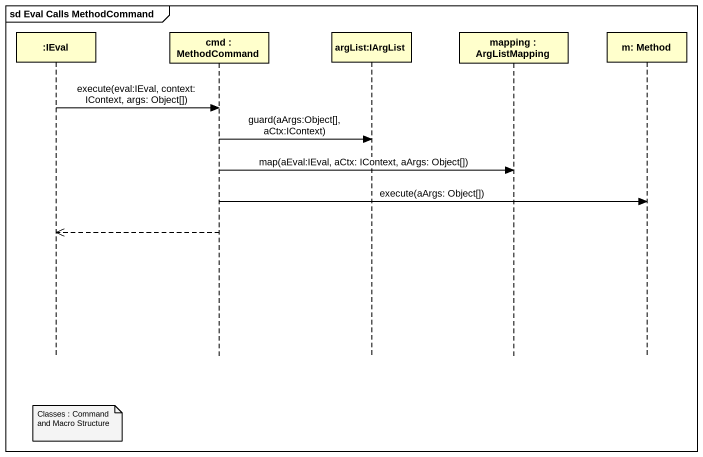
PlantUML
@startuml
mainframe sd Eval Calls MethodCommand
hide footbox
participant ":IEval" as IEval
participant "cmd : MethodCommand" as cmd
participant "argList:IArgList" as argList_IArgList
participant "mapping : ArgListMapping" as mapping
participant "m: Method" as m_Method

IEval -> cmd : execute(eval:IEval, context: IContext, args: Object[])
cmd -> argList_IArgList : guard(aArgs:Object[], aCtx:IContext)
cmd -> mapping : map(aEval:IEval, aCtx: IContext, aArgs: Object[])
cmd -> m_Method : execute(aArgs: Object[])
cmd -->> IEval
note over IEval : Classes : Command and Macro Structure
@enduml
